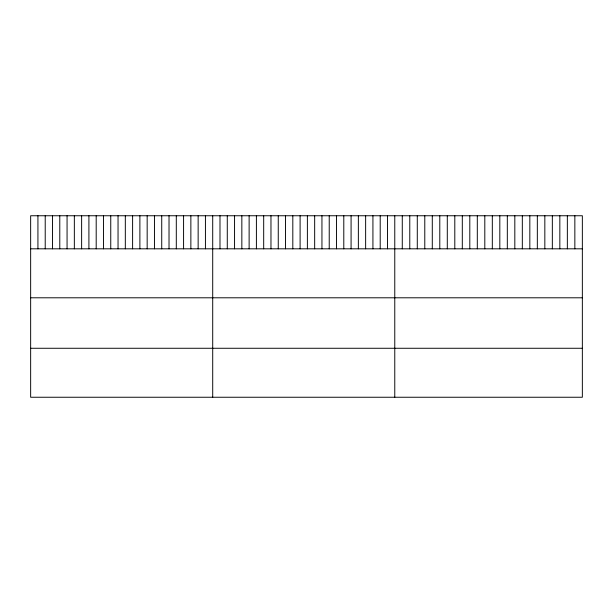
<?xml version="1.0" encoding="UTF-8"?>
<svg xmlns="http://www.w3.org/2000/svg" width="613" height="613" viewBox="0 0 613 613"><rect width="100%" height="100%" fill="white"/><g stroke="black" fill="none" stroke-linecap="round" stroke-linejoin="round"><path stroke-width="0.92" d="M582.35 248.817L582.35 397.247L30.65 397.247L30.65 215.753L582.35 215.753L582.35 248.817L30.65 248.817M30.65 297.795L582.35 297.795M30.65 348.268L582.35 348.268M574.848 215.753L574.848 248.817M567.347 215.753L567.347 248.817M559.838 215.753L559.838 248.817M552.336 215.753L552.336 248.817M544.834 215.753L544.834 248.817M537.333 215.753L537.333 248.817M529.831 215.753L529.831 248.817M522.322 215.753L522.322 248.817M514.82 215.753L514.82 248.817M507.319 215.753L507.319 248.817M499.817 215.753L499.817 248.817M492.316 215.753L492.316 248.817M484.806 215.753L484.806 248.817M477.305 215.753L477.305 248.817M469.803 215.753L469.803 248.817M462.302 215.753L462.302 248.817M454.8 215.753L454.8 248.817M447.291 215.753L447.291 248.817M439.789 215.753L439.789 248.817M432.288 215.753L432.288 248.817M424.786 215.753L424.786 248.817M417.284 215.753L417.284 248.817M409.775 215.753L409.775 248.817M402.274 215.753L402.274 248.817M394.772 215.753L394.772 397.247M387.493 215.753L387.493 248.817M380.206 215.753L380.206 248.817M372.926 215.753L372.926 248.817M365.639 215.753L365.639 248.817M358.36 215.753L358.36 248.817M351.08 215.753L351.08 248.817M343.793 215.753L343.793 248.817M336.514 215.753L336.514 248.817M329.227 215.753L329.227 248.817M321.948 215.753L321.948 248.817M314.668 215.753L314.668 248.817M307.381 215.753L307.381 248.817M300.102 215.753L300.102 248.817M292.815 215.753L292.815 248.817M285.535 215.753L285.535 248.817M278.256 215.753L278.256 248.817M270.969 215.753L270.969 248.817M263.69 215.753L263.69 248.817M256.403 215.753L256.403 248.817M249.123 215.753L249.123 248.817M241.844 215.753L241.844 248.817M234.557 215.753L234.557 248.817M227.277 215.753L227.277 248.817M219.99 215.753L219.99 248.817M212.711 215.753L212.711 397.247M205.432 215.753L205.432 248.817M198.145 215.753L198.145 248.817M190.865 215.753L190.865 248.817M183.578 215.753L183.578 248.817M176.299 215.753L176.299 248.817M169.019 215.753L169.019 248.817M161.732 215.753L161.732 248.817M154.453 215.753L154.453 248.817M147.166 215.753L147.166 248.817M139.887 215.753L139.887 248.817M132.607 215.753L132.607 248.817M125.32 215.753L125.32 248.817M118.041 215.753L118.041 248.817M110.754 215.753L110.754 248.817M103.474 215.753L103.474 248.817M96.195 215.753L96.195 248.817M88.908 215.753L88.908 248.817M81.629 215.753L81.629 248.817M74.342 215.753L74.342 248.817M67.062 215.753L67.062 248.817M59.783 215.753L59.783 248.817M52.496 215.753L52.496 248.817M45.216 215.753L45.216 248.817M37.929 215.753L37.929 248.817"/></g></svg>
